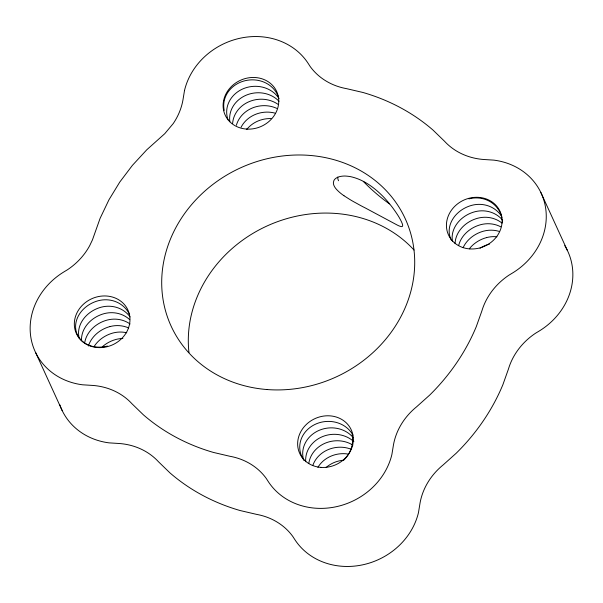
<?xml version="1.0" encoding="UTF-8"?>
<svg xmlns="http://www.w3.org/2000/svg" width="603" height="603" viewBox="0 0 603 603"><rect width="100%" height="100%" fill="white"/><g stroke="black" fill="none" stroke-linecap="round" stroke-linejoin="round"><path stroke-width="0.9" d="M343.929 195.711L349.559 199.291A41.856 13.733 22 0 0 355.898 202.925L358.114 204.146A41.735 12.859 25.5 0 0 365.019 207.809L397.075 224.964A41.803 6.912 46 0 0 399.97 226.231L401.304 226.592A40.476 5.608 49.3 0 0 402.661 225.409L402.585 224.813A38.871 4.327 52.6 0 0 399.118 217.336L398.221 215.851A40.537 5.615 49.3 0 0 392.349 207.342L389.425 203.603A41.856 6.919 46 0 0 384.473 197.927C375.119 188.151 363.722 179.377 350.207 176.581A41.871 12.897 25.5 0 0 344.803 176.023L343.16 176.084A41.803 13.718 22 0 0 338.894 176.822L336.632 177.825A40.589 14.08 18.3 0 0 333.866 180.659L333.414 182.445A38.871 14.163 14.6 0 0 336.934 189.839L338.079 190.978A40.409 14.02 18.3 0 0 343.951 195.711M540.785 192.349L567.37 250.433M35.63 352.567L62.215 410.651M564.747 245.632A68.26 60.926 -24.6 0 1 538.652 331.364L535.517 333.255A64.393 57.481 -24.6 0 0 508.442 369.059L502.887 384.691A206.06 183.93 -24.6 0 1 456.222 453.215L443.213 464.868A64.393 57.481 -24.6 0 0 420.087 502.789L418.474 512.603A68.26 60.926 -24.6 0 1 362.772 564.807A68.26 60.926 -24.6 0 1 294.611 539.255L292.824 536.497A64.4 57.481 -24.6 0 0 256.471 514.351L240.047 510.522A206.06 183.93 -24.6 0 1 170.008 472.933L158.529 461.808A64.393 57.481 -24.6 0 0 119.537 443.522L109.075 442.866A68.26 60.926 -24.6 0 1 59.78 404.756M188.973 352.657A128.786 114.954 -24.6 0 1 267.144 225.921A128.786 114.954 -24.6 0 1 414.035 250.041M352.921 435.087A28.009 25.085 -6.5 0 0 318.912 422.869A28.009 25.085 -6.5 0 0 300.249 451.933A28.009 24.414 -40.9 0 0 304.063 460.308M352.182 434.544A28.009 24.414 -40.9 0 1 343.446 460.481M305.706 461.725A28.009 25.085 -6.5 0 1 322.371 436.678A28.009 25.085 -6.5 0 1 353.878 441.652M353.17 437.559A28.009 25.085 -6.5 0 0 319.417 430.225A28.009 25.085 -6.5 0 0 303.203 458.386A28.009 24.414 -40.9 0 0 303.595 459.893M308.804 463.466A28.009 25.085 -6.5 0 1 352.868 445.097M312.874 465.282A28.009 25.085 -6.5 0 1 351.278 449.273M326.163 467.461A28.009 25.085 -6.5 0 1 343.506 460.217M317.894 467.355A28.009 25.085 -6.5 0 1 347.554 453.969M107.5 346.069A28.009 23.012 -21.9 0 1 75.978 330.527A28.009 23.012 -21.9 0 1 98.274 300.724A28.009 26.494 -29.3 0 1 129.66 314.758M84.737 342.527A28.009 23.012 -21.9 0 1 107.138 320.08A28.009 26.494 -29.3 0 1 130.075 323.984M79.279 338.389A28.009 23.012 -21.9 0 1 101.229 307.176A28.009 26.494 -29.3 0 1 130.097 316.907M129.728 319.635A28.009 26.494 -29.3 0 0 104.191 313.635A28.009 23.012 -21.9 0 0 81.526 340.537M110.093 326.54A28.009 26.494 -29.3 0 1 128.635 327.949M88.4 346.001A28.009 23.012 -21.9 0 1 110.093 326.532M94 346.702A28.009 23.012 -21.9 0 1 113.047 332.984A28.009 26.494 -29.3 0 1 126.758 332.773M122.884 338.494A28.009 26.494 -29.3 0 0 116.002 339.444A28.009 23.012 -21.9 0 0 102.314 346.8M224.226 110.387A28.009 25.085 -6.5 0 1 245.429 80.629A28.009 25.085 -6.5 0 1 278.722 97.92M228.07 119.824A28.009 24.414 -40.9 0 1 227.18 116.831A28.009 25.085 -6.5 0 1 245.022 88.053A28.009 25.085 -6.5 0 1 279.053 98.613M236.376 125.266A28.009 25.085 -6.5 0 1 276.83 108.397M229.856 121.738A28.009 25.085 -6.5 0 1 246.348 95.131A28.009 25.085 -6.5 0 1 279.023 101.251M232.622 123.487A28.009 25.085 -6.5 0 1 249.303 101.583A28.009 25.085 -6.5 0 1 278.239 104.477M241.087 127.233A28.009 25.085 -6.5 0 1 274.945 113.108M246.687 129.547A28.009 25.085 -6.5 0 1 271.003 118.572M451.557 240.529A28.009 23.012 -21.9 0 1 471.863 205.306A28.009 26.494 -29.3 0 1 501.658 216.417M468.908 198.862A28.009 26.494 -29.3 0 1 501.907 217.623M502.239 219.258A28.009 26.494 -29.3 0 1 502.57 222.597M455.084 243.642A28.009 23.012 -21.9 0 1 477.772 218.211A28.009 26.494 -29.3 0 1 502.043 223.125M500.784 226.818A28.009 26.494 -29.3 0 0 480.727 224.67A28.009 23.012 -21.9 0 0 458.627 245.625M502.653 220.178A28.009 26.494 -29.3 0 0 474.817 211.766A28.009 23.012 -21.9 0 0 452.521 241.569M463.112 247.667A28.009 23.012 -21.9 0 1 483.681 231.122A28.009 26.494 -29.3 0 1 499.035 231.348M486.636 237.574A28.009 26.494 -29.3 0 1 496.962 236.783M480.018 248.248A28.009 23.012 -21.9 0 1 489.591 244.027M469.473 248.602A28.009 23.012 -21.9 0 1 486.636 237.574M389.568 203.942A40.703 8.254 41.2 0 1 363.3 181.39M338.532 180.742A40.703 12.15 27.1 0 1 337.77 177.026M184.526 90.397L182.913 100.211A64.393 57.481 -24.6 0 1 173.204 123.6L164.762 133.685L146.778 149.785L132.419 165.343L119.763 182.076L108.955 199.797L100.113 218.309L92.44 239.911L89.674 245.7A64.393 57.481 -24.6 0 1 67.483 269.745L64.348 271.636A68.26 60.926 -24.6 0 0 30.851 337.371A68.26 60.926 -24.6 0 0 82.483 384.789L92.945 385.445A64.393 57.481 -24.6 0 1 131.936 403.731L143.416 414.856A206.06 183.93 -24.6 0 0 213.462 452.438L229.879 456.275A64.4 57.481 -24.6 0 1 266.24 478.42L268.018 481.179A68.26 60.926 -24.6 0 0 336.18 506.731A68.26 60.926 -24.6 0 0 391.882 454.526L393.495 444.713A64.393 57.481 -24.6 0 1 416.62 406.791L429.638 395.138A206.06 183.93 -24.6 0 0 476.295 326.615L481.857 310.982A64.393 57.481 -24.6 0 1 508.932 275.179L512.06 273.287A68.26 60.926 -24.6 0 0 545.557 207.553A68.26 60.926 -24.6 0 0 493.925 160.134L483.463 159.478A64.393 57.481 -24.6 0 1 444.471 141.192L432.992 130.067A206.06 183.93 -24.6 0 0 362.953 92.478L346.529 88.649A64.4 57.481 -24.6 0 1 310.168 66.503L308.389 63.745A68.26 60.926 -24.6 0 0 240.228 38.193A68.26 60.926 -24.6 0 0 184.526 90.397M266.948 389.53A128.786 114.954 -24.6 0 0 406.829 222.341A128.786 114.954 -24.6 0 0 190.834 205.51A128.786 114.954 -24.6 0 0 266.948 389.53M469.782 248.911A28.333 25.288 -24.6 0 0 500.286 211.947A28.333 25.288 -24.6 0 0 452.71 208.563A28.333 25.288 -24.6 0 0 469.782 248.911M246.454 129.072A28.333 25.288 -24.6 0 0 276.958 92.108A28.333 25.288 -24.6 0 0 229.389 88.724A28.333 25.288 -24.6 0 0 246.454 129.072M97.671 347.554A28.333 25.288 -24.6 0 0 128.175 310.59A28.333 25.288 -24.6 0 0 80.606 307.206A28.333 25.288 -24.6 0 0 97.671 347.554M321 467.393A28.333 25.288 -24.6 0 0 351.504 430.429A28.333 25.288 -24.6 0 0 303.927 427.045A28.333 25.288 -24.6 0 0 321 467.393"/></g></svg>
